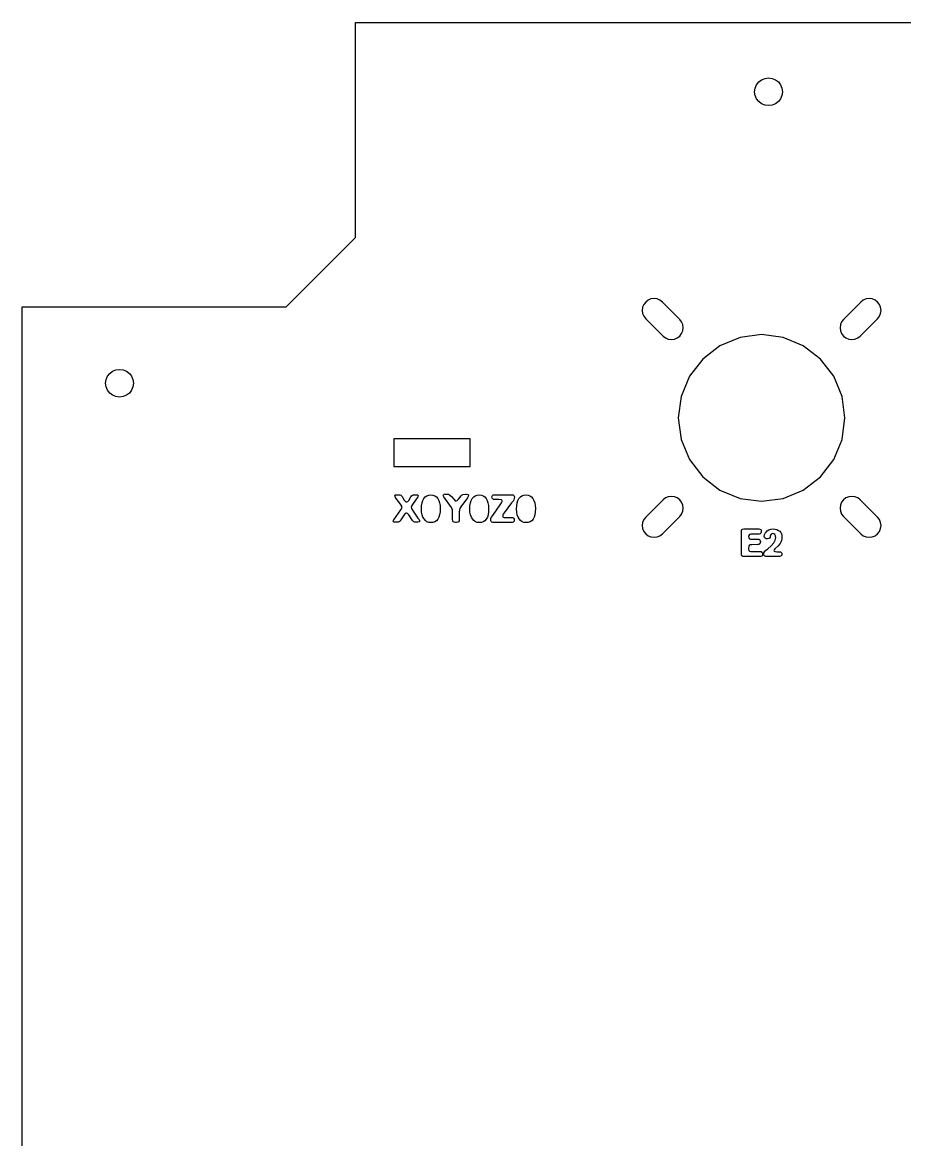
# Model space of a CAD drawing. Header units: metres. Extents: x 140 to 494, y 1172 to 1494.
# Drawn here: x 140.3 to 267.4, y 1332.9 to 1493.9 of the extents above; entities that cross this region are included whole.
import ezdxf

# ---------------------------------------------------------------- set-up
doc = ezdxf.new("R2010")
doc.units = ezdxf.units.M

msp = doc.modelspace()

# ---------------------------------------------------------------- linework, layer by layer
at = {"layer": 'GROUP0'}
for p, q in [((188.27, 1493.87, 0), (297.27, 1493.87, 0)), ((188.27, 1462.87, 0), (188.27, 1493.87, 0)), ((245.84, 1484.39, 0), (246.04, 1484.87, 0)), ((246.04, 1484.87, 0), (246.36, 1485.29, 0)), ((246.36, 1485.29, 0), (246.77, 1485.6, 0)), ((246.77, 1485.6, 0), (247.26, 1485.8, 0)), ((247.26, 1485.8, 0), (247.77, 1485.87, 0)), ((247.77, 1485.87, 0), (248.29, 1485.8, 0)), ((248.29, 1485.8, 0), (248.77, 1485.6, 0)), ((248.77, 1485.6, 0), (249.19, 1485.29, 0)), ((249.19, 1485.29, 0), (249.5, 1484.87, 0)), ((249.5, 1484.87, 0), (249.7, 1484.39, 0)), ((245.77, 1483.87, 0), (245.84, 1484.39, 0)), ((245.84, 1483.35, 0), (245.77, 1483.87, 0)), ((246.04, 1482.87, 0), (245.84, 1483.35, 0)), ((246.36, 1482.46, 0), (246.04, 1482.87, 0)), ((249.5, 1482.87, 0), (249.19, 1482.46, 0)), ((249.7, 1483.35, 0), (249.5, 1482.87, 0)), ((249.7, 1484.39, 0), (249.77, 1483.87, 0)), ((249.77, 1483.87, 0), (249.7, 1483.35, 0)), ((246.77, 1482.14, 0), (246.36, 1482.46, 0)), ((247.26, 1481.94, 0), (246.77, 1482.14, 0)), ((247.77, 1481.87, 0), (247.26, 1481.94, 0)), ((248.29, 1481.94, 0), (247.77, 1481.87, 0)), ((248.77, 1482.14, 0), (248.29, 1481.94, 0)), ((249.19, 1482.46, 0), (248.77, 1482.14, 0)), ((178.27, 1452.87, 0), (188.27, 1462.87, 0)), ((230.42, 1453.84, 0), (230.07, 1453.57, 0)), ((230.83, 1454.01, 0), (230.42, 1453.84, 0)), ((231.27, 1454.07, 0), (230.83, 1454.01, 0)), ((231.71, 1454.01, 0), (231.27, 1454.07, 0)), ((232.12, 1453.84, 0), (231.71, 1454.01, 0)), ((232.48, 1453.57, 0), (232.12, 1453.84, 0)), ((261.42, 1453.84, 0), (261.07, 1453.57, 0)), ((261.83, 1454.01, 0), (261.42, 1453.84, 0)), ((262.27, 1454.07, 0), (261.83, 1454.01, 0)), ((262.71, 1454.01, 0), (262.27, 1454.07, 0)), ((263.12, 1453.84, 0), (262.71, 1454.01, 0)), ((263.48, 1453.57, 0), (263.12, 1453.84, 0)), ((140.27, 1452.87, 0), (178.27, 1452.87, 0)), ((140.27, 1214.37, 0), (140.27, 1452.87, 0)), ((229.63, 1452.81, 0), (229.57, 1452.37, 0)), ((229.57, 1452.37, 0), (229.63, 1451.93, 0)), ((229.8, 1453.22, 0), (229.63, 1452.81, 0)), ((230.07, 1453.57, 0), (229.8, 1453.22, 0)), ((232.48, 1453.57, 0), (234.98, 1451.07, 0)), ((258.57, 1451.07, 0), (261.07, 1453.57, 0)), ((263.75, 1453.22, 0), (263.48, 1453.57, 0)), ((263.92, 1452.81, 0), (263.75, 1453.22, 0)), ((263.97, 1452.37, 0), (263.92, 1452.81, 0)), ((263.92, 1451.93, 0), (263.97, 1452.37, 0)), ((229.63, 1451.93, 0), (229.8, 1451.52, 0)), ((229.8, 1451.52, 0), (230.07, 1451.17, 0)), ((232.57, 1448.67, 0), (230.07, 1451.17, 0)), ((235.25, 1450.72, 0), (234.98, 1451.07, 0)), ((235.42, 1450.31, 0), (235.25, 1450.72, 0)), ((258.3, 1450.72, 0), (258.13, 1450.31, 0)), ((258.57, 1451.07, 0), (258.3, 1450.72, 0)), ((263.48, 1451.17, 0), (260.98, 1448.67, 0)), ((263.48, 1451.17, 0), (263.75, 1451.52, 0)), ((263.75, 1451.52, 0), (263.92, 1451.93, 0)), ((234.98, 1448.67, 0), (235.25, 1449.02, 0)), ((235.25, 1449.02, 0), (235.42, 1449.43, 0)), ((235.47, 1449.87, 0), (235.42, 1450.31, 0)), ((235.42, 1449.43, 0), (235.47, 1449.87, 0)), ((258.13, 1450.31, 0), (258.07, 1449.87, 0)), ((258.07, 1449.87, 0), (258.13, 1449.43, 0)), ((258.13, 1449.43, 0), (258.3, 1449.02, 0)), ((258.3, 1449.02, 0), (258.57, 1448.67, 0)), ((232.57, 1448.67, 0), (232.92, 1448.4, 0)), ((232.92, 1448.4, 0), (233.33, 1448.23, 0)), ((233.33, 1448.23, 0), (233.77, 1448.17, 0)), ((233.77, 1448.17, 0), (234.21, 1448.23, 0)), ((234.21, 1448.23, 0), (234.62, 1448.4, 0)), ((234.62, 1448.4, 0), (234.98, 1448.67, 0)), ((243.67, 1448.46, 0), (240.77, 1447.26, 0)), ((246.77, 1448.87, 0), (243.67, 1448.46, 0)), ((249.88, 1448.46, 0), (246.77, 1448.87, 0)), ((252.77, 1447.26, 0), (249.88, 1448.46, 0)), ((258.57, 1448.67, 0), (258.92, 1448.4, 0)), ((258.92, 1448.4, 0), (259.33, 1448.23, 0)), ((259.33, 1448.23, 0), (259.77, 1448.17, 0)), ((259.77, 1448.17, 0), (260.21, 1448.23, 0)), ((260.21, 1448.23, 0), (260.62, 1448.4, 0)), ((260.62, 1448.4, 0), (260.98, 1448.67, 0)), ((240.77, 1447.26, 0), (238.29, 1445.35, 0)), ((255.26, 1445.35, 0), (252.77, 1447.26, 0)), ((238.29, 1445.35, 0), (236.38, 1442.87, 0)), ((257.17, 1442.87, 0), (255.26, 1445.35, 0)), ((152.34, 1442.39, 0), (152.54, 1442.87, 0)), ((152.54, 1442.87, 0), (152.86, 1443.29, 0)), ((152.86, 1443.29, 0), (153.27, 1443.6, 0)), ((153.27, 1443.6, 0), (153.76, 1443.8, 0)), ((153.76, 1443.8, 0), (154.27, 1443.87, 0)), ((154.27, 1443.87, 0), (154.79, 1443.8, 0)), ((154.79, 1443.8, 0), (155.27, 1443.6, 0)), ((155.27, 1443.6, 0), (155.69, 1443.29, 0)), ((155.69, 1443.29, 0), (156, 1442.87, 0)), ((156, 1442.87, 0), (156.2, 1442.39, 0)), ((236.38, 1442.87, 0), (235.18, 1439.97, 0)), ((258.36, 1439.98, 0), (257.17, 1442.87, 0)), ((152.27, 1441.87, 0), (152.34, 1442.39, 0)), ((152.34, 1441.35, 0), (152.27, 1441.87, 0)), ((152.54, 1440.87, 0), (152.34, 1441.35, 0)), ((156.2, 1441.35, 0), (156, 1440.87, 0)), ((156.2, 1442.39, 0), (156.27, 1441.87, 0)), ((156.27, 1441.87, 0), (156.2, 1441.35, 0)), ((152.86, 1440.46, 0), (152.54, 1440.87, 0)), ((153.27, 1440.14, 0), (152.86, 1440.46, 0)), ((153.76, 1439.94, 0), (153.27, 1440.14, 0)), ((154.27, 1439.87, 0), (153.76, 1439.94, 0)), ((154.79, 1439.94, 0), (154.27, 1439.87, 0)), ((155.27, 1440.14, 0), (154.79, 1439.94, 0)), ((155.69, 1440.46, 0), (155.27, 1440.14, 0)), ((156, 1440.87, 0), (155.69, 1440.46, 0)), ((235.18, 1439.97, 0), (234.77, 1436.87, 0)), ((258.77, 1436.87, 0), (258.36, 1439.98, 0)), ((234.77, 1436.87, 0), (235.18, 1433.76, 0)), ((258.36, 1433.76, 0), (258.77, 1436.87, 0)), ((193.77, 1433.87, 0), (193.77, 1429.87, 0)), ((204.77, 1433.87, 0), (193.77, 1433.87, 0)), ((204.77, 1429.87, 0), (204.77, 1433.87, 0)), ((235.18, 1433.76, 0), (236.38, 1430.87, 0)), ((257.17, 1430.87, 0), (258.36, 1433.76, 0)), ((193.77, 1429.87, 0), (204.77, 1429.87, 0)), ((236.38, 1430.87, 0), (238.29, 1428.38, 0)), ((255.26, 1428.38, 0), (257.17, 1430.87, 0)), ((238.29, 1428.38, 0), (240.77, 1426.48, 0)), ((252.77, 1426.48, 0), (255.26, 1428.38, 0)), ((240.77, 1426.48, 0), (243.67, 1425.28, 0)), ((249.88, 1425.28, 0), (252.77, 1426.48, 0)), ((193.95, 1425.69, 0), (194.01, 1425.78, 0)), ((193.96, 1425.56, 0), (193.95, 1425.69, 0)), ((194.04, 1425.42, 0), (193.96, 1425.56, 0)), ((194.01, 1425.78, 0), (194.15, 1425.81, 0)), ((194.85, 1424.29, 0), (194.04, 1425.42, 0)), ((194.15, 1425.81, 0), (194.53, 1425.81, 0)), ((194.53, 1425.81, 0), (194.67, 1425.79, 0)), ((194.67, 1425.79, 0), (194.79, 1425.74, 0)), ((194.79, 1425.74, 0), (194.89, 1425.66, 0)), ((194.89, 1425.66, 0), (194.98, 1425.54, 0)), ((194.98, 1425.54, 0), (195.3, 1425.02, 0)), ((195.3, 1425.02, 0), (195.45, 1424.84, 0)), ((195.8, 1424.83, 0), (195.93, 1424.99, 0)), ((195.93, 1424.99, 0), (196.25, 1425.49, 0)), ((196.25, 1425.49, 0), (196.35, 1425.64, 0)), ((196.35, 1425.64, 0), (196.47, 1425.74, 0)), ((197.23, 1425.49, 0), (196.46, 1424.4, 0)), ((196.47, 1425.74, 0), (196.6, 1425.79, 0)), ((196.6, 1425.79, 0), (196.77, 1425.81, 0)), ((196.77, 1425.81, 0), (197.06, 1425.81, 0)), ((197.06, 1425.81, 0), (197.21, 1425.78, 0)), ((197.21, 1425.78, 0), (197.28, 1425.7, 0)), ((197.28, 1425.59, 0), (197.23, 1425.49, 0)), ((197.28, 1425.7, 0), (197.28, 1425.59, 0)), ((197.85, 1424.63, 0), (197.96, 1424.98, 0)), ((197.96, 1424.98, 0), (198.12, 1425.27, 0)), ((198.12, 1425.27, 0), (198.31, 1425.5, 0)), ((198.31, 1425.5, 0), (198.55, 1425.66, 0)), ((198.55, 1425.66, 0), (198.82, 1425.76, 0)), ((198.82, 1425.76, 0), (199.13, 1425.79, 0)), ((199.13, 1425.79, 0), (199.42, 1425.76, 0)), ((199.42, 1425.76, 0), (199.69, 1425.65, 0)), ((199.69, 1425.65, 0), (199.92, 1425.48, 0)), ((199.92, 1425.48, 0), (200.11, 1425.25, 0)), ((200.11, 1425.25, 0), (200.26, 1424.97, 0)), ((200.26, 1424.97, 0), (200.38, 1424.63, 0)), ((200.91, 1425.68, 0), (200.94, 1425.8, 0)), ((201.01, 1425.48, 0), (200.91, 1425.68, 0)), ((200.94, 1425.8, 0), (201.04, 1425.87, 0)), ((202.09, 1423.97, 0), (201.01, 1425.48, 0)), ((201.04, 1425.87, 0), (201.17, 1425.89, 0)), ((201.17, 1425.89, 0), (201.49, 1425.89, 0)), ((201.49, 1425.89, 0), (201.65, 1425.87, 0)), ((201.65, 1425.87, 0), (201.83, 1425.77, 0)), ((201.83, 1425.77, 0), (202.09, 1425.54, 0)), ((202.09, 1425.54, 0), (202.44, 1425.15, 0)), ((202.44, 1425.15, 0), (202.62, 1424.94, 0)), ((202.62, 1424.94, 0), (202.76, 1424.9, 0)), ((202.76, 1424.9, 0), (202.93, 1424.96, 0)), ((202.93, 1424.96, 0), (203.09, 1425.16, 0)), ((203.09, 1425.16, 0), (203.49, 1425.65, 0)), ((204.39, 1425.36, 0), (203.44, 1424.05, 0)), ((203.49, 1425.65, 0), (203.61, 1425.78, 0)), ((203.61, 1425.78, 0), (203.74, 1425.85, 0)), ((203.74, 1425.85, 0), (204.09, 1425.89, 0)), ((204.09, 1425.89, 0), (204.28, 1425.89, 0)), ((204.28, 1425.89, 0), (204.47, 1425.86, 0)), ((204.52, 1425.55, 0), (204.39, 1425.36, 0)), ((204.47, 1425.86, 0), (204.54, 1425.8, 0)), ((204.56, 1425.72, 0), (204.52, 1425.55, 0)), ((204.54, 1425.8, 0), (204.56, 1425.72, 0)), ((204.83, 1424.63, 0), (204.94, 1424.98, 0)), ((204.94, 1424.98, 0), (205.09, 1425.27, 0)), ((205.09, 1425.27, 0), (205.29, 1425.5, 0)), ((205.29, 1425.5, 0), (205.52, 1425.66, 0)), ((205.52, 1425.66, 0), (205.8, 1425.76, 0)), ((205.8, 1425.76, 0), (206.1, 1425.79, 0)), ((206.1, 1425.79, 0), (206.4, 1425.76, 0)), ((206.4, 1425.76, 0), (206.66, 1425.65, 0)), ((206.66, 1425.65, 0), (206.89, 1425.48, 0)), ((206.89, 1425.48, 0), (207.09, 1425.25, 0)), ((207.09, 1425.25, 0), (207.24, 1424.97, 0)), ((207.24, 1424.97, 0), (207.35, 1424.63, 0)), ((207.93, 1425.48, 0), (207.95, 1425.61, 0)), ((207.96, 1425.33, 0), (207.93, 1425.48, 0)), ((207.95, 1425.61, 0), (208.01, 1425.71, 0)), ((208.04, 1425.21, 0), (207.96, 1425.33, 0)), ((208.01, 1425.71, 0), (208.1, 1425.78, 0)), ((208.15, 1425.13, 0), (208.04, 1425.21, 0)), ((208.1, 1425.78, 0), (208.22, 1425.8, 0)), ((208.26, 1425.11, 0), (208.15, 1425.13, 0)), ((208.22, 1425.8, 0), (210.82, 1425.8, 0)), ((208.93, 1425.1, 0), (208.26, 1425.11, 0)), ((209.3, 1425.07, 0), (208.93, 1425.1, 0)), ((209.37, 1425.02, 0), (209.3, 1425.07, 0)), ((209.4, 1424.92, 0), (209.37, 1425.02, 0)), ((209.39, 1424.83, 0), (209.4, 1424.92, 0)), ((210.96, 1424.89, 0), (210.75, 1424.65, 0)), ((210.82, 1425.8, 0), (210.96, 1425.78, 0)), ((210.96, 1425.78, 0), (211.06, 1425.71, 0)), ((211.08, 1425.07, 0), (210.96, 1424.89, 0)), ((211.06, 1425.71, 0), (211.13, 1425.61, 0)), ((211.14, 1425.25, 0), (211.08, 1425.07, 0)), ((211.13, 1425.61, 0), (211.15, 1425.46, 0)), ((211.15, 1425.46, 0), (211.14, 1425.25, 0)), ((211.56, 1424.63, 0), (211.67, 1424.98, 0)), ((211.67, 1424.98, 0), (211.82, 1425.27, 0)), ((211.82, 1425.27, 0), (212.02, 1425.5, 0)), ((212.02, 1425.5, 0), (212.25, 1425.66, 0)), ((212.25, 1425.66, 0), (212.53, 1425.76, 0)), ((212.53, 1425.76, 0), (212.84, 1425.79, 0)), ((212.84, 1425.79, 0), (213.13, 1425.76, 0)), ((213.13, 1425.76, 0), (213.4, 1425.65, 0)), ((213.4, 1425.65, 0), (213.63, 1425.48, 0)), ((213.63, 1425.48, 0), (213.82, 1425.25, 0)), ((213.82, 1425.25, 0), (213.97, 1424.97, 0)), ((213.97, 1424.97, 0), (214.09, 1424.63, 0)), ((230.07, 1422.57, 0), (232.57, 1425.07, 0)), ((232.92, 1425.34, 0), (232.57, 1425.07, 0)), ((233.33, 1425.51, 0), (232.92, 1425.34, 0)), ((233.77, 1425.57, 0), (233.33, 1425.51, 0)), ((234.21, 1425.51, 0), (233.77, 1425.57, 0)), ((234.62, 1425.34, 0), (234.21, 1425.51, 0)), ((234.98, 1425.07, 0), (234.62, 1425.34, 0)), ((235.25, 1424.72, 0), (234.98, 1425.07, 0)), ((243.67, 1425.28, 0), (246.77, 1424.87, 0)), ((246.77, 1424.87, 0), (249.88, 1425.28, 0)), ((258.57, 1425.07, 0), (258.3, 1424.72, 0)), ((258.92, 1425.34, 0), (258.57, 1425.07, 0)), ((259.33, 1425.51, 0), (258.92, 1425.34, 0)), ((259.77, 1425.57, 0), (259.33, 1425.51, 0)), ((260.21, 1425.51, 0), (259.77, 1425.57, 0)), ((260.62, 1425.34, 0), (260.21, 1425.51, 0)), ((260.98, 1425.07, 0), (260.62, 1425.34, 0)), ((260.98, 1425.07, 0), (263.48, 1422.57, 0)), ((193.81, 1422.2, 0), (194.8, 1423.61, 0)), ((194.8, 1423.61, 0), (194.92, 1423.8, 0)), ((194.92, 1424.15, 0), (194.85, 1424.29, 0)), ((194.96, 1423.98, 0), (194.92, 1424.15, 0)), ((194.92, 1423.8, 0), (194.96, 1423.98, 0)), ((195.45, 1424.84, 0), (195.54, 1424.79, 0)), ((195.54, 1424.79, 0), (195.64, 1424.78, 0)), ((195.64, 1424.78, 0), (195.8, 1424.83, 0)), ((196.33, 1424.17, 0), (196.28, 1423.99, 0)), ((196.28, 1423.99, 0), (196.31, 1423.83, 0)), ((196.31, 1423.83, 0), (196.46, 1423.57, 0)), ((196.46, 1424.4, 0), (196.33, 1424.17, 0)), ((196.46, 1423.57, 0), (197.27, 1422.43, 0)), ((197.76, 1423.72, 0), (197.78, 1424.21, 0)), ((197.79, 1423.3, 0), (197.76, 1423.72, 0)), ((197.78, 1424.21, 0), (197.85, 1424.63, 0)), ((197.86, 1422.92, 0), (197.79, 1423.3, 0)), ((200.38, 1424.63, 0), (200.45, 1424.25, 0)), ((200.45, 1423.33, 0), (200.38, 1422.91, 0)), ((200.45, 1424.25, 0), (200.47, 1423.82, 0)), ((200.47, 1423.82, 0), (200.45, 1423.33, 0)), ((202.16, 1423.84, 0), (202.09, 1423.97, 0)), ((202.22, 1423.68, 0), (202.16, 1423.84, 0)), ((202.25, 1423.52, 0), (202.22, 1423.68, 0)), ((202.26, 1423.37, 0), (202.25, 1423.52, 0)), ((202.26, 1422.21, 0), (202.26, 1423.37, 0)), ((203.25, 1423.63, 0), (203.21, 1423.28, 0)), ((203.21, 1423.28, 0), (203.21, 1422.21, 0)), ((203.31, 1423.84, 0), (203.25, 1423.63, 0)), ((203.44, 1424.05, 0), (203.31, 1423.84, 0)), ((204.74, 1423.72, 0), (204.76, 1424.21, 0)), ((204.76, 1423.3, 0), (204.74, 1423.72, 0)), ((204.76, 1424.21, 0), (204.83, 1424.63, 0)), ((204.84, 1422.92, 0), (204.76, 1423.3, 0)), ((207.35, 1424.63, 0), (207.42, 1424.25, 0)), ((207.43, 1423.33, 0), (207.36, 1422.91, 0)), ((207.42, 1424.25, 0), (207.45, 1423.82, 0)), ((207.45, 1423.82, 0), (207.43, 1423.33, 0)), ((208.04, 1422.82, 0), (209.2, 1424.5, 0)), ((209.2, 1424.5, 0), (209.31, 1424.64, 0)), ((209.31, 1424.64, 0), (209.37, 1424.75, 0)), ((209.37, 1424.75, 0), (209.39, 1424.83, 0)), ((210.75, 1424.65, 0), (209.7, 1423.2, 0)), ((211.47, 1423.72, 0), (211.49, 1424.21, 0)), ((211.49, 1423.3, 0), (211.47, 1423.72, 0)), ((211.49, 1424.21, 0), (211.56, 1424.63, 0)), ((211.57, 1422.92, 0), (211.49, 1423.3, 0)), ((214.09, 1424.63, 0), (214.16, 1424.25, 0)), ((214.16, 1423.33, 0), (214.09, 1422.91, 0)), ((214.16, 1424.25, 0), (214.18, 1423.82, 0)), ((214.18, 1423.82, 0), (214.16, 1423.33, 0)), ((235.42, 1424.31, 0), (235.25, 1424.72, 0)), ((235.25, 1423.02, 0), (235.42, 1423.43, 0)), ((235.47, 1423.87, 0), (235.42, 1424.31, 0)), ((235.42, 1423.43, 0), (235.47, 1423.87, 0)), ((258.13, 1424.31, 0), (258.07, 1423.87, 0)), ((258.07, 1423.87, 0), (258.13, 1423.43, 0)), ((258.3, 1424.72, 0), (258.13, 1424.31, 0)), ((258.13, 1423.43, 0), (258.3, 1423.02, 0)), ((193.71, 1421.98, 0), (193.73, 1422.07, 0)), ((193.75, 1421.91, 0), (193.71, 1421.98, 0)), ((193.73, 1422.07, 0), (193.76, 1422.13, 0)), ((193.84, 1421.85, 0), (193.75, 1421.91, 0)), ((193.76, 1422.13, 0), (193.81, 1422.2, 0)), ((193.95, 1421.83, 0), (193.84, 1421.85, 0)), ((194.29, 1421.83, 0), (193.95, 1421.83, 0)), ((194.43, 1421.85, 0), (194.29, 1421.83, 0)), ((194.56, 1421.9, 0), (194.43, 1421.85, 0)), ((194.68, 1422.01, 0), (194.56, 1421.9, 0)), ((194.8, 1422.17, 0), (194.68, 1422.01, 0)), ((195.28, 1422.93, 0), (194.8, 1422.17, 0)), ((195.44, 1423.11, 0), (195.28, 1422.93, 0)), ((195.53, 1423.16, 0), (195.44, 1423.11, 0)), ((195.62, 1423.17, 0), (195.53, 1423.16, 0)), ((195.77, 1423.12, 0), (195.62, 1423.17, 0)), ((195.94, 1422.93, 0), (195.77, 1423.12, 0)), ((196.46, 1422.1, 0), (195.94, 1422.93, 0)), ((196.55, 1421.99, 0), (196.46, 1422.1, 0)), ((196.66, 1421.9, 0), (196.55, 1421.99, 0)), ((196.78, 1421.85, 0), (196.66, 1421.9, 0)), ((196.92, 1421.83, 0), (196.78, 1421.85, 0)), ((197.27, 1421.83, 0), (196.92, 1421.83, 0)), ((197.27, 1422.43, 0), (197.42, 1422.21, 0)), ((197.45, 1421.88, 0), (197.27, 1421.83, 0)), ((197.42, 1422.21, 0), (197.49, 1422.1, 0)), ((197.5, 1421.93, 0), (197.45, 1421.88, 0)), ((197.49, 1422.1, 0), (197.51, 1422.04, 0)), ((197.51, 1422, 0), (197.5, 1421.93, 0)), ((197.51, 1422.04, 0), (197.51, 1422, 0)), ((197.98, 1422.59, 0), (197.86, 1422.92, 0)), ((198.14, 1422.31, 0), (197.98, 1422.59, 0)), ((198.33, 1422.09, 0), (198.14, 1422.31, 0)), ((198.56, 1421.92, 0), (198.33, 1422.09, 0)), ((198.82, 1421.82, 0), (198.56, 1421.92, 0)), ((199.11, 1421.78, 0), (198.82, 1421.82, 0)), ((199.43, 1421.81, 0), (199.11, 1421.78, 0)), ((199.7, 1421.91, 0), (199.43, 1421.81, 0)), ((199.94, 1422.06, 0), (199.7, 1421.91, 0)), ((200.13, 1422.28, 0), (199.94, 1422.06, 0)), ((200.28, 1422.56, 0), (200.13, 1422.28, 0)), ((200.38, 1422.91, 0), (200.28, 1422.56, 0)), ((202.29, 1422.04, 0), (202.26, 1422.21, 0)), ((202.36, 1421.92, 0), (202.29, 1422.04, 0)), ((202.48, 1421.85, 0), (202.36, 1421.92, 0)), ((202.65, 1421.82, 0), (202.48, 1421.85, 0)), ((202.83, 1421.82, 0), (202.65, 1421.82, 0)), ((203, 1421.85, 0), (202.83, 1421.82, 0)), ((203.12, 1421.92, 0), (203, 1421.85, 0)), ((203.19, 1422.04, 0), (203.12, 1421.92, 0)), ((203.21, 1422.21, 0), (203.19, 1422.04, 0)), ((204.96, 1422.59, 0), (204.84, 1422.92, 0)), ((205.11, 1422.31, 0), (204.96, 1422.59, 0)), ((205.31, 1422.09, 0), (205.11, 1422.31, 0)), ((205.54, 1421.92, 0), (205.31, 1422.09, 0)), ((205.8, 1421.82, 0), (205.54, 1421.92, 0)), ((206.09, 1421.78, 0), (205.8, 1421.82, 0)), ((206.41, 1421.81, 0), (206.09, 1421.78, 0)), ((206.68, 1421.91, 0), (206.41, 1421.81, 0)), ((206.92, 1422.06, 0), (206.68, 1421.91, 0)), ((207.11, 1422.28, 0), (206.92, 1422.06, 0)), ((207.26, 1422.56, 0), (207.11, 1422.28, 0)), ((207.36, 1422.91, 0), (207.26, 1422.56, 0)), ((207.74, 1422.2, 0), (207.76, 1422.37, 0)), ((207.76, 1422.04, 0), (207.74, 1422.2, 0)), ((207.76, 1422.37, 0), (207.82, 1422.52, 0)), ((207.82, 1421.93, 0), (207.76, 1422.04, 0)), ((207.82, 1422.52, 0), (208.04, 1422.82, 0)), ((207.91, 1421.85, 0), (207.82, 1421.93, 0)), ((208.04, 1421.82, 0), (207.91, 1421.85, 0)), ((210.82, 1421.82, 0), (208.04, 1421.82, 0)), ((209.49, 1422.88, 0), (209.47, 1422.79, 0)), ((209.47, 1422.79, 0), (209.47, 1422.7, 0)), ((209.47, 1422.7, 0), (209.48, 1422.62, 0)), ((209.48, 1422.62, 0), (209.52, 1422.56, 0)), ((209.55, 1423.01, 0), (209.49, 1422.88, 0)), ((209.52, 1422.56, 0), (209.66, 1422.52, 0)), ((209.7, 1423.2, 0), (209.55, 1423.01, 0)), ((209.66, 1422.52, 0), (209.91, 1422.52, 0)), ((209.91, 1422.52, 0), (210.27, 1422.53, 0)), ((210.27, 1422.53, 0), (210.82, 1422.53, 0)), ((210.82, 1422.53, 0), (210.95, 1422.5, 0)), ((210.96, 1421.84, 0), (210.82, 1421.82, 0)), ((210.95, 1422.5, 0), (211.05, 1422.41, 0)), ((211.05, 1421.9, 0), (210.96, 1421.84, 0)), ((211.05, 1422.41, 0), (211.11, 1422.29, 0)), ((211.11, 1422, 0), (211.05, 1421.9, 0)), ((211.11, 1422.29, 0), (211.13, 1422.16, 0)), ((211.13, 1422.16, 0), (211.11, 1422, 0)), ((211.69, 1422.59, 0), (211.57, 1422.92, 0)), ((211.85, 1422.31, 0), (211.69, 1422.59, 0)), ((212.04, 1422.09, 0), (211.85, 1422.31, 0)), ((212.27, 1421.92, 0), (212.04, 1422.09, 0)), ((212.53, 1421.82, 0), (212.27, 1421.92, 0)), ((212.82, 1421.78, 0), (212.53, 1421.82, 0)), ((213.14, 1421.81, 0), (212.82, 1421.78, 0)), ((213.41, 1421.91, 0), (213.14, 1421.81, 0)), ((213.65, 1422.06, 0), (213.41, 1421.91, 0)), ((213.84, 1422.28, 0), (213.65, 1422.06, 0)), ((213.99, 1422.56, 0), (213.84, 1422.28, 0)), ((214.09, 1422.91, 0), (213.99, 1422.56, 0)), ((229.63, 1421.81, 0), (229.57, 1421.37, 0)), ((229.8, 1422.22, 0), (229.63, 1421.81, 0)), ((230.07, 1422.57, 0), (229.8, 1422.22, 0)), ((234.98, 1422.67, 0), (232.48, 1420.17, 0)), ((234.98, 1422.67, 0), (235.25, 1423.02, 0)), ((258.3, 1423.02, 0), (258.57, 1422.67, 0)), ((261.07, 1420.17, 0), (258.57, 1422.67, 0)), ((263.75, 1422.22, 0), (263.48, 1422.57, 0)), ((263.92, 1421.81, 0), (263.75, 1422.22, 0)), ((263.97, 1421.37, 0), (263.92, 1421.81, 0)), ((229.57, 1421.37, 0), (229.63, 1420.93, 0)), ((229.63, 1420.93, 0), (229.8, 1420.52, 0)), ((229.8, 1420.52, 0), (230.07, 1420.17, 0)), ((230.07, 1420.17, 0), (230.42, 1419.9, 0)), ((232.12, 1419.9, 0), (232.48, 1420.17, 0)), ((243.85, 1420.49, 0), (243.87, 1420.66, 0)), ((243.85, 1417.31, 0), (243.85, 1420.49, 0)), ((243.87, 1420.66, 0), (243.94, 1420.78, 0)), ((243.94, 1420.78, 0), (244.04, 1420.85, 0)), ((244.04, 1420.85, 0), (244.19, 1420.87, 0)), ((244.19, 1420.87, 0), (246.38, 1420.87, 0)), ((245.05, 1420.05, 0), (244.94, 1419.95, 0)), ((245.2, 1420.1, 0), (245.05, 1420.05, 0)), ((245.39, 1420.11, 0), (245.2, 1420.1, 0)), ((246.4, 1420.13, 0), (245.39, 1420.11, 0)), ((246.38, 1420.87, 0), (246.53, 1420.85, 0)), ((246.55, 1420.17, 0), (246.4, 1420.13, 0)), ((246.53, 1420.85, 0), (246.64, 1420.79, 0)), ((246.65, 1420.27, 0), (246.55, 1420.17, 0)), ((246.64, 1420.79, 0), (246.71, 1420.69, 0)), ((246.71, 1420.41, 0), (246.65, 1420.27, 0)), ((246.71, 1420.69, 0), (246.73, 1420.56, 0)), ((246.73, 1420.56, 0), (246.71, 1420.41, 0)), ((247.16, 1419.79, 0), (247.21, 1420.08, 0)), ((247.21, 1420.08, 0), (247.29, 1420.26, 0)), ((247.29, 1420.26, 0), (247.42, 1420.43, 0)), ((247.42, 1420.43, 0), (247.59, 1420.6, 0)), ((247.59, 1420.6, 0), (247.81, 1420.74, 0)), ((247.81, 1420.74, 0), (248.09, 1420.83, 0)), ((248.15, 1420.1, 0), (248.06, 1419.97, 0)), ((248.09, 1420.83, 0), (248.43, 1420.87, 0)), ((248.27, 1420.18, 0), (248.15, 1420.1, 0)), ((248.41, 1420.21, 0), (248.27, 1420.18, 0)), ((248.55, 1420.18, 0), (248.41, 1420.21, 0)), ((248.43, 1420.87, 0), (248.73, 1420.84, 0)), ((248.68, 1420.08, 0), (248.55, 1420.18, 0)), ((248.77, 1419.9, 0), (248.68, 1420.08, 0)), ((248.73, 1420.84, 0), (248.98, 1420.78, 0)), ((248.98, 1420.78, 0), (249.2, 1420.67, 0)), ((249.2, 1420.67, 0), (249.38, 1420.53, 0)), ((249.38, 1420.53, 0), (249.52, 1420.35, 0)), ((249.52, 1420.35, 0), (249.62, 1420.15, 0)), ((249.62, 1420.15, 0), (249.68, 1419.93, 0)), ((261.07, 1420.17, 0), (261.42, 1419.9, 0)), ((263.12, 1419.9, 0), (263.48, 1420.17, 0)), ((263.48, 1420.17, 0), (263.75, 1420.52, 0)), ((263.75, 1420.52, 0), (263.92, 1420.93, 0)), ((263.92, 1420.93, 0), (263.97, 1421.37, 0)), ((230.42, 1419.9, 0), (230.83, 1419.73, 0)), ((230.83, 1419.73, 0), (231.27, 1419.67, 0)), ((231.27, 1419.67, 0), (231.71, 1419.73, 0)), ((231.71, 1419.73, 0), (232.12, 1419.9, 0)), ((244.94, 1419.95, 0), (244.9, 1419.77, 0)), ((244.9, 1419.77, 0), (244.93, 1419.58, 0)), ((245, 1418.5, 0), (244.92, 1418.36, 0)), ((244.93, 1419.58, 0), (245.01, 1419.47, 0)), ((245.14, 1418.57, 0), (245, 1418.5, 0)), ((245.01, 1419.47, 0), (245.15, 1419.41, 0)), ((245.34, 1418.6, 0), (245.14, 1418.57, 0)), ((245.15, 1419.41, 0), (245.34, 1419.39, 0)), ((245.34, 1419.39, 0), (246.23, 1419.41, 0)), ((246.23, 1418.62, 0), (245.34, 1418.6, 0)), ((246.23, 1419.41, 0), (246.38, 1419.38, 0)), ((246.38, 1418.65, 0), (246.23, 1418.62, 0)), ((246.38, 1419.38, 0), (246.5, 1419.28, 0)), ((246.5, 1418.73, 0), (246.38, 1418.65, 0)), ((246.5, 1419.28, 0), (246.57, 1419.15, 0)), ((246.57, 1418.85, 0), (246.5, 1418.73, 0)), ((246.57, 1419.15, 0), (246.6, 1419, 0)), ((246.6, 1419, 0), (246.57, 1418.85, 0)), ((247.19, 1419.65, 0), (247.16, 1419.79, 0)), ((247.28, 1419.54, 0), (247.19, 1419.65, 0)), ((247.43, 1419.47, 0), (247.28, 1419.54, 0)), ((247.64, 1419.45, 0), (247.43, 1419.47, 0)), ((247.8, 1419.48, 0), (247.64, 1419.45, 0)), ((247.66, 1418.02, 0), (248.16, 1418.46, 0)), ((247.91, 1419.56, 0), (247.8, 1419.48, 0)), ((247.98, 1419.68, 0), (247.91, 1419.56, 0)), ((248.01, 1419.81, 0), (247.98, 1419.68, 0)), ((248.06, 1419.97, 0), (248.01, 1419.81, 0)), ((248.16, 1418.46, 0), (248.52, 1418.86, 0)), ((248.52, 1418.86, 0), (248.65, 1419.05, 0)), ((248.65, 1419.05, 0), (248.74, 1419.24, 0)), ((248.74, 1419.24, 0), (248.79, 1419.43, 0)), ((248.81, 1419.62, 0), (248.77, 1419.9, 0)), ((248.79, 1419.43, 0), (248.81, 1419.62, 0)), ((249.43, 1418.78, 0), (249.11, 1418.4, 0)), ((249.55, 1418.98, 0), (249.43, 1418.78, 0)), ((249.63, 1419.19, 0), (249.55, 1418.98, 0)), ((249.68, 1419.43, 0), (249.63, 1419.19, 0)), ((249.68, 1419.93, 0), (249.7, 1419.69, 0)), ((249.7, 1419.69, 0), (249.68, 1419.43, 0)), ((261.42, 1419.9, 0), (261.83, 1419.73, 0)), ((261.83, 1419.73, 0), (262.27, 1419.67, 0)), ((262.27, 1419.67, 0), (262.71, 1419.73, 0)), ((262.71, 1419.73, 0), (263.12, 1419.9, 0)), ((243.87, 1417.12, 0), (243.85, 1417.31, 0)), ((243.94, 1416.99, 0), (243.87, 1417.12, 0)), ((244.05, 1416.92, 0), (243.94, 1416.99, 0)), ((244.22, 1416.9, 0), (244.05, 1416.92, 0)), ((246.46, 1416.9, 0), (244.22, 1416.9, 0)), ((244.92, 1418.36, 0), (244.89, 1418.13, 0)), ((244.89, 1418.13, 0), (244.89, 1417.96, 0)), ((244.89, 1417.96, 0), (244.93, 1417.78, 0)), ((244.93, 1417.78, 0), (245.04, 1417.67, 0)), ((245.04, 1417.67, 0), (245.2, 1417.63, 0)), ((245.2, 1417.63, 0), (245.41, 1417.62, 0)), ((245.41, 1417.62, 0), (246.57, 1417.64, 0)), ((246.65, 1416.92, 0), (246.46, 1416.9, 0)), ((246.57, 1417.64, 0), (246.72, 1417.61, 0)), ((246.79, 1416.97, 0), (246.65, 1416.92, 0)), ((246.72, 1417.61, 0), (246.82, 1417.5, 0)), ((246.88, 1417.07, 0), (246.79, 1416.97, 0)), ((246.82, 1417.5, 0), (246.88, 1417.36, 0)), ((246.88, 1417.36, 0), (246.9, 1417.2, 0)), ((246.9, 1417.2, 0), (246.88, 1417.07, 0)), ((247.09, 1417.24, 0), (247.1, 1417.43, 0)), ((247.11, 1417.11, 0), (247.09, 1417.24, 0)), ((247.1, 1417.43, 0), (247.17, 1417.58, 0)), ((247.17, 1417, 0), (247.11, 1417.11, 0)), ((247.17, 1417.58, 0), (247.34, 1417.75, 0)), ((247.27, 1416.94, 0), (247.17, 1417, 0)), ((247.4, 1416.91, 0), (247.27, 1416.94, 0)), ((247.34, 1417.75, 0), (247.66, 1418.02, 0)), ((249.35, 1416.91, 0), (247.4, 1416.91, 0)), ((248.56, 1417.88, 0), (248.54, 1417.78, 0)), ((248.54, 1417.78, 0), (248.59, 1417.66, 0)), ((248.66, 1417.99, 0), (248.56, 1417.88, 0)), ((248.59, 1417.66, 0), (248.72, 1417.61, 0)), ((249.11, 1418.4, 0), (248.66, 1417.99, 0)), ((248.72, 1417.61, 0), (248.95, 1417.58, 0)), ((248.95, 1417.58, 0), (249.28, 1417.58, 0)), ((249.28, 1417.58, 0), (249.48, 1417.56, 0)), ((249.49, 1416.93, 0), (249.35, 1416.91, 0)), ((249.48, 1417.56, 0), (249.61, 1417.49, 0)), ((249.6, 1416.99, 0), (249.49, 1416.93, 0)), ((249.68, 1417.09, 0), (249.6, 1416.99, 0)), ((249.61, 1417.49, 0), (249.68, 1417.38, 0)), ((249.68, 1417.38, 0), (249.7, 1417.25, 0)), ((249.7, 1417.25, 0), (249.68, 1417.09, 0))]:
    msp.add_line(p, q, dxfattribs=at)

doc.saveas('drawing.dxf')
